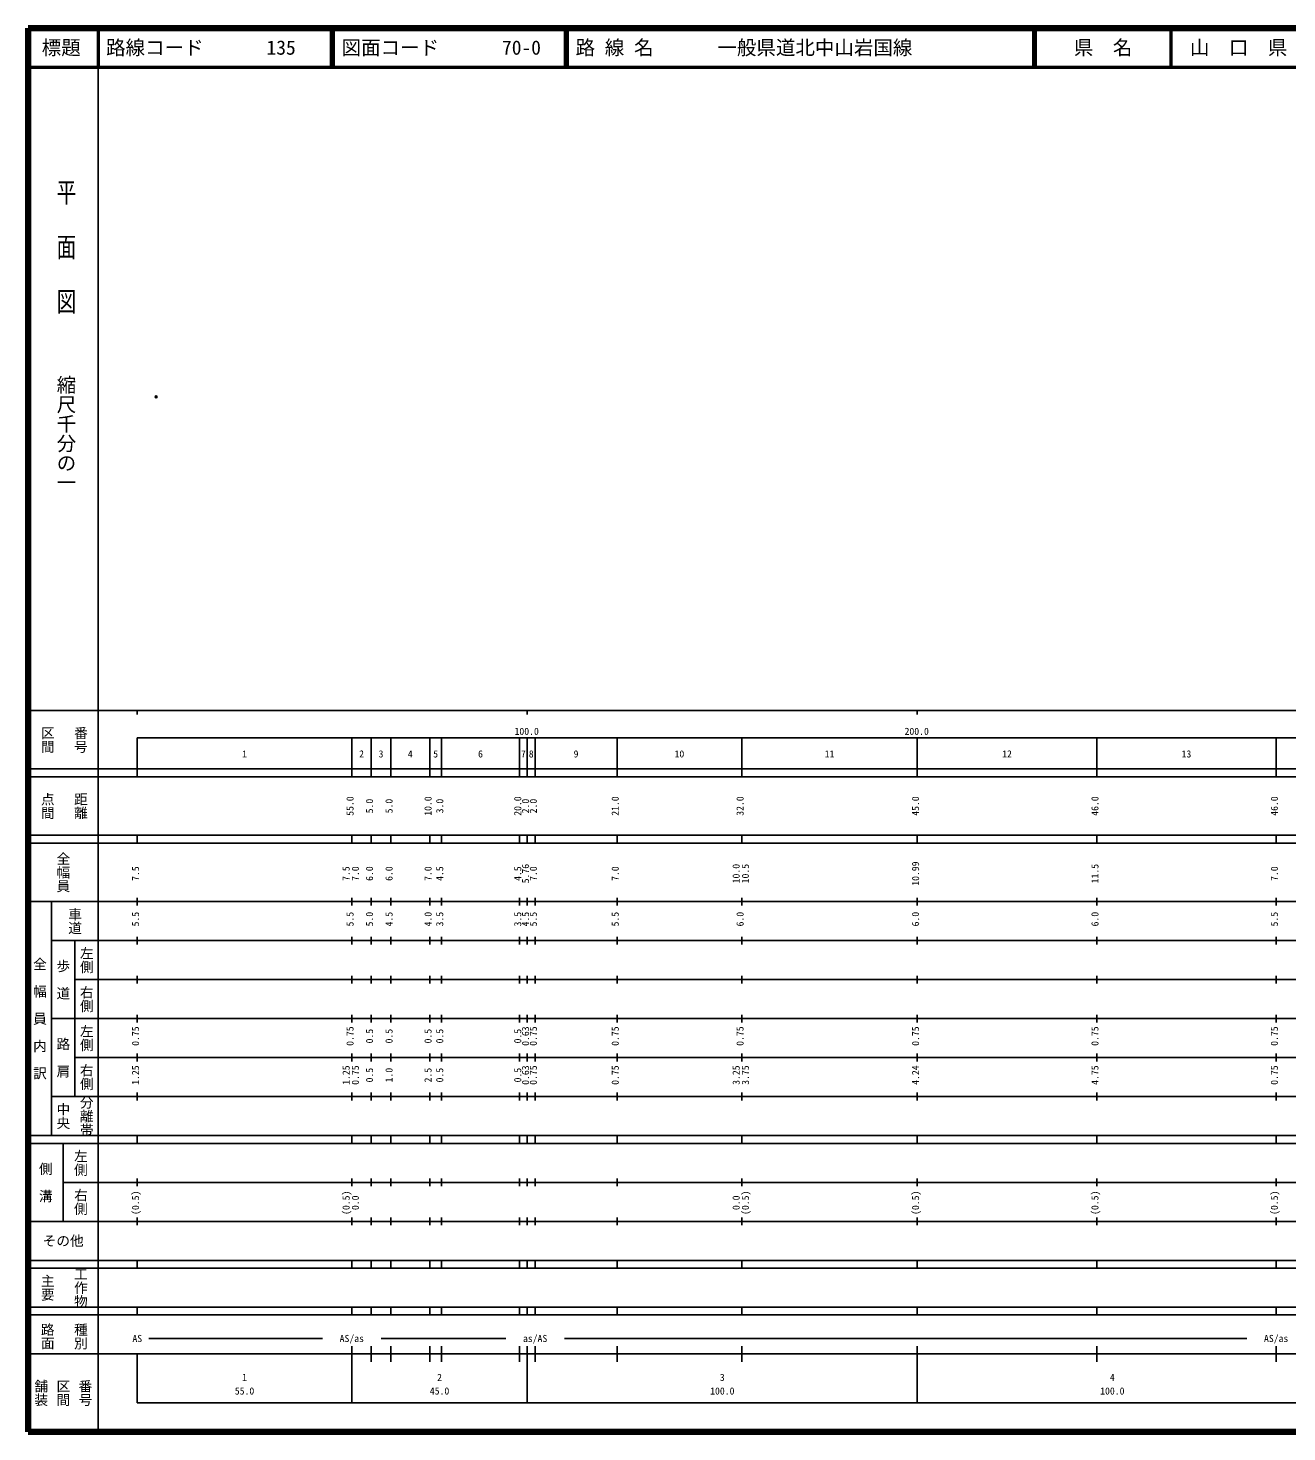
# Model space of a CAD drawing. Units: millimetres on the paper. Extents: x 40 to 680, y 20 to 380.
# Drawn here: x 40 to 362.8, y 20 to 380 of the extents above; entities that cross this region are included whole.
import ezdxf
from ezdxf.enums import TextEntityAlignment as Align

# ---------------------------------------------------------------- set-up
doc = ezdxf.new("R2010")
doc.units = ezdxf.units.MM
doc.header["$PDMODE"] = 32
doc.header["$PDSIZE"] = 0.5
doc.layers.add('M-OTRS', color=6, linetype='Continuous')
doc.layers.add('M-TTL-TXT', color=7, linetype='Continuous')
for name, color, linetype, lineweight in [('M-TTL', 2, 'Continuous', 140), ('M-TTL-BAND', 7, 'Continuous', 25), ('M-TTL-LINE', 7, 'Continuous', 50)]:
    doc.layers.add(name, color=color, linetype=linetype, lineweight=lineweight)
doc.styles.add('@ＭＳ ゴシック', font='')
doc.styles.add('ＭＳ ゴシック', font='')
doc.styles.get('@ＭＳ ゴシック').set_extended_font_data('@MS Gothic')
doc.styles.get('ＭＳ ゴシック').set_extended_font_data('MS Gothic')

msp = doc.modelspace()

# ---------------------------------------------------------------- linework, layer by layer
at = {"layer": 'M-OTRS'}
msp.add_point((72.829, 285.416), dxfattribs=at)
at = {"layer": 'M-TTL'}
for p, q in [((40, 380), (40, 20)), ((680, 380), (40, 380)), ((40, 20), (680, 20))]:
    msp.add_line(p, q, dxfattribs=at)
at = {"layer": 'M-TTL-BAND'}
for p, q in [((58, 370), (58, 20)), ((40, 205), (579, 205)), ((68, 205), (68, 204)), ((168, 205), (168, 204)), ((268, 205), (268, 204)), ((68, 198), (579, 198)), ((68, 198), (68, 188)), ((123, 188), (123, 198)), ((128, 188), (128, 198)), ((133, 188), (133, 198)), ((143, 188), (143, 198)), ((146, 188), (146, 198)), ((166, 188), (166, 198)), ((168, 188), (168, 198)), ((170, 188), (170, 198)), ((191, 188), (191, 198)), ((223, 188), (223, 198)), ((268, 188), (268, 198)), ((314, 188), (314, 198)), ((360, 188), (360, 198)), ((40, 190), (579, 190)), ((40, 188), (579, 188)), ((40, 173), (579, 173)), ((68, 171), (68, 173)), ((123, 171), (123, 173)), ((128, 171), (128, 173)), ((133, 171), (133, 173)), ((143, 171), (143, 173)), ((146, 171), (146, 173)), ((166, 171), (166, 173)), ((168, 171), (168, 173)), ((170, 171), (170, 173)), ((191, 171), (191, 173)), ((223, 171), (223, 173)), ((268, 171), (268, 173)), ((314, 171), (314, 173)), ((360, 171), (360, 173)), ((40, 171), (579, 171)), ((40, 156), (579, 156)), ((46, 96), (46, 156)), ((68, 155), (68, 157)), ((123, 155), (123, 157)), ((128, 155), (128, 157)), ((133, 155), (133, 157)), ((143, 155), (143, 157)), ((146, 155), (146, 157)), ((166, 155), (166, 157)), ((168, 155), (168, 157)), ((170, 155), (170, 157)), ((191, 155), (191, 157)), ((223, 155), (223, 157)), ((268, 155), (268, 157)), ((314, 155), (314, 157)), ((360, 155), (360, 157)), ((46, 146), (579, 146)), ((52, 146), (52, 106)), ((68, 145), (68, 147)), ((123, 145), (123, 147)), ((128, 145), (128, 147)), ((133, 145), (133, 147)), ((143, 145), (143, 147)), ((146, 145), (146, 147)), ((166, 145), (166, 147)), ((168, 145), (168, 147)), ((170, 145), (170, 147)), ((191, 145), (191, 147)), ((223, 145), (223, 147)), ((268, 145), (268, 147)), ((314, 145), (314, 147)), ((360, 145), (360, 147)), ((68, 135), (68, 137)), ((123, 135), (123, 137)), ((128, 135), (128, 137)), ((133, 135), (133, 137)), ((143, 135), (143, 137)), ((146, 135), (146, 137)), ((166, 135), (166, 137)), ((168, 135), (168, 137)), ((170, 135), (170, 137)), ((191, 135), (191, 137)), ((223, 135), (223, 137)), ((268, 135), (268, 137)), ((314, 135), (314, 137)), ((360, 135), (360, 137)), ((52, 136), (579, 136)), ((46, 126), (579, 126)), ((68, 125), (68, 127)), ((123, 125), (123, 127)), ((128, 125), (128, 127)), ((133, 125), (133, 127)), ((143, 125), (143, 127)), ((146, 125), (146, 127)), ((166, 125), (166, 127)), ((168, 125), (168, 127)), ((170, 125), (170, 127)), ((191, 125), (191, 127)), ((223, 125), (223, 127)), ((268, 125), (268, 127)), ((314, 125), (314, 127)), ((360, 125), (360, 127)), ((52, 116), (579, 116)), ((68, 115), (68, 117)), ((123, 115), (123, 117)), ((128, 115), (128, 117)), ((133, 115), (133, 117)), ((143, 115), (143, 117)), ((146, 115), (146, 117)), ((166, 115), (166, 117)), ((168, 115), (168, 117)), ((170, 115), (170, 117)), ((191, 115), (191, 117)), ((223, 115), (223, 117)), ((268, 115), (268, 117)), ((314, 115), (314, 117)), ((360, 115), (360, 117)), ((46, 106), (579, 106)), ((68, 105), (68, 107)), ((123, 105), (123, 107)), ((128, 105), (128, 107)), ((133, 105), (133, 107)), ((143, 105), (143, 107)), ((146, 105), (146, 107)), ((166, 105), (166, 107)), ((168, 105), (168, 107)), ((170, 105), (170, 107)), ((191, 105), (191, 107)), ((223, 105), (223, 107)), ((268, 105), (268, 107)), ((314, 105), (314, 107)), ((360, 105), (360, 107)), ((40, 96), (579, 96)), ((40, 94), (579, 94)), ((49, 94), (49, 74)), ((68, 94), (68, 96)), ((123, 94), (123, 96)), ((128, 94), (128, 96)), ((133, 94), (133, 96)), ((143, 94), (143, 96)), ((146, 94), (146, 96)), ((166, 94), (166, 96)), ((168, 94), (168, 96)), ((170, 94), (170, 96)), ((191, 94), (191, 96)), ((223, 94), (223, 96)), ((268, 94), (268, 96)), ((314, 94), (314, 96)), ((360, 94), (360, 96)), ((49, 84), (579, 84)), ((68, 83), (68, 85)), ((123, 83), (123, 85)), ((128, 83), (128, 85)), ((133, 83), (133, 85)), ((143, 83), (143, 85)), ((146, 83), (146, 85)), ((166, 83), (166, 85)), ((168, 83), (168, 85)), ((170, 83), (170, 85)), ((191, 83), (191, 85)), ((223, 83), (223, 85)), ((268, 83), (268, 85)), ((314, 83), (314, 85)), ((360, 83), (360, 85)), ((40, 74), (579, 74)), ((68, 73), (68, 75)), ((123, 73), (123, 75)), ((128, 73), (128, 75)), ((133, 73), (133, 75)), ((143, 73), (143, 75)), ((146, 73), (146, 75)), ((166, 73), (166, 75)), ((168, 73), (168, 75)), ((170, 73), (170, 75)), ((191, 73), (191, 75)), ((223, 73), (223, 75)), ((268, 73), (268, 75)), ((314, 73), (314, 75)), ((360, 73), (360, 75)), ((40, 64), (579, 64)), ((40, 62), (579, 62)), ((68, 62), (68, 64)), ((123, 62), (123, 64)), ((128, 62), (128, 64)), ((133, 62), (133, 64)), ((143, 62), (143, 64)), ((146, 62), (146, 64)), ((166, 62), (166, 64)), ((168, 62), (168, 64)), ((170, 62), (170, 64)), ((191, 62), (191, 64)), ((223, 62), (223, 64)), ((268, 62), (268, 64)), ((314, 62), (314, 64)), ((360, 62), (360, 64)), ((40, 52), (579, 52)), ((68, 50), (68, 52)), ((123, 50), (123, 52)), ((128, 50), (128, 52)), ((133, 50), (133, 52)), ((143, 50), (143, 52)), ((146, 50), (146, 52)), ((166, 50), (166, 52)), ((168, 50), (168, 52)), ((170, 50), (170, 52)), ((191, 50), (191, 52)), ((223, 50), (223, 52)), ((268, 50), (268, 52)), ((314, 50), (314, 52)), ((360, 50), (360, 52)), ((40, 50), (579, 50)), ((71, 44), (115.5, 44)), ((130.5, 44), (162.5, 44)), ((177.5, 44), (352.5, 44)), ((40, 40), (579, 40)), ((68, 40), (68, 27.5)), ((123, 27.5), (123, 42)), ((128, 38), (128, 42)), ((133, 38), (133, 42)), ((143, 38), (143, 42)), ((146, 38), (146, 42)), ((166, 38), (166, 42)), ((168, 27.5), (168, 42)), ((170, 38), (170, 42)), ((191, 38), (191, 42)), ((223, 38), (223, 42)), ((268, 27.5), (268, 42)), ((314, 38), (314, 42)), ((360, 38), (360, 42)), ((68, 27.5), (579, 27.5))]:
    msp.add_line(p, q, dxfattribs=at)
at = {"layer": 'M-TTL-LINE'}
for p, q in [((58, 380), (58, 370)), ((117.75, 380), (117.75, 370)), ((118.25, 380), (118.25, 370)), ((177.75, 380), (177.75, 370)), ((178.25, 380), (178.25, 370)), ((297.75, 380), (297.75, 370)), ((298.25, 380), (298.25, 370)), ((333, 380), (333, 370)), ((40, 370), (680, 370))]:
    msp.add_line(p, q, dxfattribs=at)

# ---------------------------------------------------------------- texts
at = {"layer": 'M-TTL-BAND', "style": '@ＭＳ ゴシック', "width": 1.4}
msp.add_text('平  面  図', height=3.666, rotation=270, dxfattribs=at).set_placement((49.777, 306.475), align=Align.MIDDLE_RIGHT)
at = {"layer": 'M-TTL-BAND', "style": '@ＭＳ ゴシック'}
msp.add_text('縮尺千分の一', height=3.666, rotation=270, dxfattribs=at).set_placement((49.777, 261.03), align=Align.MIDDLE_RIGHT)
for s, p in [('区間', (45, 197.5)), ('番号', (53.5, 197.5)), ('点間', (45, 180.5)), ('距離', (53.5, 180.5)), ('全幅員', (49, 163.5)), ('車道', (52, 151)), ('左側', (55, 141)), ('全\u3000幅\u3000員\u3000内\u3000訳', (43, 126)), ('歩\u3000道', (49, 136)), ('右側', (55, 131)), ('左側', (55, 121)), ('路\u3000肩', (49, 116)), ('右側', (55, 111)), ('分離帯', (55, 101)), ('中央', (49, 101)), ('左側', (53.5, 89)), ('側\u3000溝', (44.5, 84)), ('右側', (53.5, 79)), ('工作物', (53.5, 57)), ('主要', (45, 57)), ('路面', (45, 44.5)), ('種別', (53.5, 44.5)), ('舗装', (43.333, 30)), ('区間', (49, 30)), ('番号', (54.667, 30))]:
    msp.add_text(s, height=2.566, rotation=270, dxfattribs=at).set_placement(p, align=Align.MIDDLE_CENTER)
at = {"layer": 'M-TTL-BAND', "style": 'ＭＳ ゴシック'}
for s, p in [('100.0', (167.844, 198.195)), ('200.0', (267.844, 198.195)), ('1', (95.5, 192.405)), ('2', (125.5, 192.405)), ('3', (130.5, 192.405)), ('4', (138, 192.405)), ('5', (144.5, 192.405)), ('6', (156, 192.405)), ('7', (167, 192.405)), ('8', (169, 192.405)), ('9', (180.5, 192.405)), ('10', (207, 192.405)), ('11', (245.5, 192.405)), ('12', (291, 192.405)), ('13', (337, 192.405)), ('AS', (68, 42.5)), ('AS/as', (123, 42.5)), ('as/AS', (170, 42.5)), ('AS/as', (360, 42.5)), ('1', (95.5, 32.523)), ('2', (145.5, 32.523)), ('3', (218, 32.523)), ('4', (318, 32.523)), ('55.0', (95.5, 29.033)), ('45.0', (145.5, 29.033)), ('100.0', (218, 29.033)), ('100.0', (318, 29.033))]:
    msp.add_text(s, height=1.833, dxfattribs=at).set_placement(p, align=Align.BOTTOM_CENTER)
for s, p in [('55.0', (124, 180.5)), ('5.0', (129, 180.5)), ('5.0', (134, 180.5)), ('10.0', (144, 180.5)), ('3.0', (147, 180.5)), ('20.0', (167, 180.5)), ('2.0', (169, 180.5)), ('2.0', (171, 180.5)), ('21.0', (192, 180.5)), ('32.0', (224, 180.5)), ('45.0', (269, 180.5)), ('46.0', (315, 180.5)), ('46.0', (361, 180.5)), ('10.99', (269, 163.174)), ('7.5', (69, 163.174)), ('7.5', (123, 163.174)), ('7.0', (125.37, 163.174)), ('6.0', (129, 163.174)), ('6.0', (134, 163.174)), ('7.0', (144, 163.174)), ('4.5', (147, 163.174)), ('4.5', (167, 163.174)), ('5.76', (169, 163.174)), ('7.0', (171, 163.174)), ('7.0', (192, 163.174)), ('10.0', (223, 163.174)), ('10.5', (225.37, 163.174)), ('11.5', (315, 163.174)), ('7.0', (361, 163.174)), ('5.5', (69, 151.5)), ('5.5', (124, 151.5)), ('5.0', (129, 151.5)), ('4.5', (134, 151.5)), ('4.0', (144, 151.5)), ('3.5', (147, 151.5)), ('3.5', (167, 151.5)), ('4.5', (169, 151.5)), ('5.5', (171, 151.5)), ('5.5', (192, 151.5)), ('6.0', (224, 151.5)), ('6.0', (269, 151.5)), ('6.0', (315, 151.5)), ('5.5', (361, 151.5)), ('0.75', (69, 121.5)), ('0.75', (124, 121.5)), ('0.5', (129, 121.5)), ('0.5', (134, 121.5)), ('0.5', (144, 121.5)), ('0.5', (147, 121.5)), ('0.5', (167, 121.5)), ('0.63', (169, 121.5)), ('0.75', (171, 121.5)), ('0.75', (192, 121.5)), ('0.75', (224, 121.5)), ('0.75', (269, 121.5)), ('0.75', (315, 121.5)), ('0.75', (361, 121.5)), ('1.25', (69, 111.5)), ('1.25', (123, 111.5)), ('0.75', (125.37, 111.5)), ('0.5', (129, 111.5)), ('1.0', (134, 111.5)), ('2.5', (144, 111.5)), ('0.5', (147, 111.5)), ('0.5', (167, 111.5)), ('0.63', (169, 111.5)), ('0.75', (171, 111.5)), ('0.75', (192, 111.5)), ('3.25', (223, 111.5)), ('3.75', (225.37, 111.5)), ('4.24', (269, 111.5)), ('4.75', (315, 111.5)), ('0.75', (361, 111.5)), ('(0.5)', (69, 78.764)), ('(0.5)', (123, 78.764)), ('0.0', (125.37, 78.764)), ('0.0', (223, 78.764)), ('(0.5)', (225.37, 78.764)), ('(0.5)', (269, 78.764)), ('(0.5)', (315, 78.764)), ('(0.5)', (361, 78.764))]:
    msp.add_text(s, height=1.833, rotation=90, dxfattribs=at).set_placement(p, align=Align.BOTTOM_CENTER)
msp.add_text('その他', height=2.566, dxfattribs=at).set_placement((49, 69), align=Align.MIDDLE_CENTER)
at = {"layer": 'M-TTL-TXT', "style": 'ＭＳ ゴシック'}
for s, p in [('標題', (48.5, 375)), ('県\u3000名', (315.625, 375)), ('山\u3000口\u3000県', (350.375, 375))]:
    msp.add_text(s, height=3.666, dxfattribs=at).set_placement(p, align=Align.MIDDLE_CENTER)
for s, p in [('路線コード', (60, 375)), ('135', (101.142, 375)), ('図面コード', (120.38, 375)), ('70-0', (161.521, 375)), ('路 線 名', (180.38, 375)), ('一般県道北中山岩国線', (216.734, 375))]:
    msp.add_text(s, height=3.666, dxfattribs=at).set_placement(p, align=Align.MIDDLE_LEFT)

doc.saveas('drawing.dxf')
